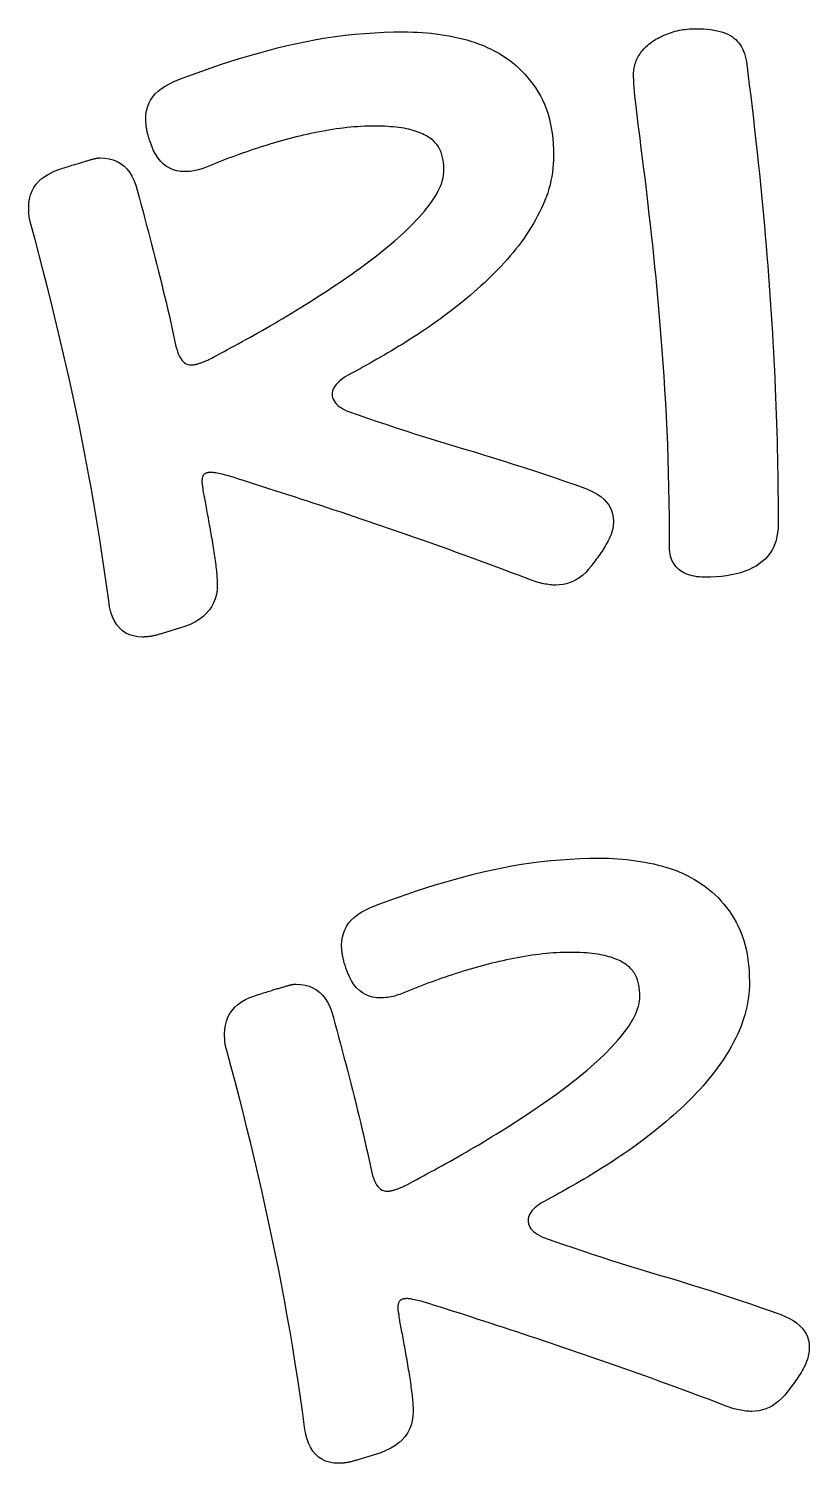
# Model space of a CAD drawing. Header units: millimetres. Extents: x 0 to 54.3, y 0.2 to 27.6.
# Drawn here: x 9.309 to 11.933, y 0.195 to 5.02 of the extents above; entities that cross this region are included whole.
import ezdxf

# ---------------------------------------------------------------- set-up
doc = ezdxf.new("R2010")
doc.units = ezdxf.units.MM

msp = doc.modelspace()

# ---------------------------------------------------------------- linework, layer by layer
for points in [[(11.3426, 4.8666), (11.3427, 4.8719), (11.343, 4.8771), (11.3436, 4.8823), (11.3444, 4.8874), (11.3454, 4.8925), (11.3466, 4.8975), (11.348, 4.9025), (11.3497, 4.9073), (11.3516, 4.9121), (11.3537, 4.9169), (11.356, 4.9216), (11.3586, 4.9262), (11.3614, 4.9308), (11.3643, 4.9352), (11.3674, 4.9396), (11.3707, 4.9438), (11.3741, 4.948), (11.3777, 4.952), (11.3815, 4.956), (11.3855, 4.9599), (11.3896, 4.9636), (11.394, 4.9673), (11.3985, 4.9708), (11.4031, 4.9743), (11.4079, 4.9777), (11.4129, 4.9809), (11.418, 4.984), (11.4232, 4.9871), (11.4286, 4.99), (11.434, 4.9928), (11.4397, 4.9955), (11.4455, 4.998), (11.4514, 5.0005), (11.4574, 5.0029), (11.4636, 5.0051), (11.4699, 5.0072), (11.4763, 5.0092), (11.4828, 5.011), (11.4893, 5.0127), (11.4959, 5.0142), (11.5026, 5.0155), (11.5093, 5.0166), (11.5161, 5.0175), (11.5229, 5.0183), (11.5298, 5.0189), (11.5368, 5.0194), (11.5438, 5.0196), (11.5509, 5.0197), (11.5645, 5.0195), (11.5776, 5.019), (11.59, 5.018), (11.6017, 5.0167), (11.6129, 5.0151), (11.6235, 5.013), (11.6334, 5.0106), (11.6427, 5.0078), (11.6514, 5.0047), (11.6595, 5.0012), (11.6669, 4.9973), (11.6738, 4.993), (11.6801, 4.9883), (11.686, 4.9833), (11.6914, 4.9777), (11.6965, 4.9718), (11.7011, 4.9655), (11.7054, 4.9587), (11.7092, 4.9515), (11.7125, 4.9439), (11.7155, 4.9359), (11.718, 4.9275), (11.7201, 4.9186), (11.7218, 4.9093), (11.7268, 4.87), (11.7316, 4.8311), (11.7363, 4.7925), (11.7409, 4.7543), (11.7453, 4.7165), (11.7496, 4.679), (11.7538, 4.6418), (11.7578, 4.605), (11.7617, 4.5686), (11.7655, 4.5326), (11.7691, 4.4969), (11.7726, 4.4615), (11.7759, 4.4265), (11.7792, 4.3917), (11.7823, 4.3572), (11.7853, 4.323), (11.7882, 4.2891), (11.791, 4.2554), (11.7937, 4.222), (11.7963, 4.1889), (11.7988, 4.156), (11.8011, 4.1235), (11.8034, 4.0912), (11.8055, 4.0591), (11.8075, 4.0273), (11.8095, 3.9958), (11.8113, 3.9644), (11.813, 3.9333), (11.8147, 3.9024), (11.8162, 3.8717), (11.8176, 3.8413), (11.819, 3.811), (11.8202, 3.781), (11.8213, 3.7512), (11.8224, 3.7217), (11.8233, 3.6923), (11.8242, 3.6632), (11.8249, 3.6342), (11.8257, 3.6054), (11.8263, 3.5767), (11.8268, 3.5482), (11.8273, 3.5198), (11.8277, 3.4917), (11.8281, 3.4636), (11.8283, 3.4358), (11.8285, 3.4081), (11.8286, 3.3805), (11.8287, 3.3531), (11.8282, 3.3386), (11.8269, 3.3247), (11.8247, 3.3114), (11.8216, 3.2987), (11.8177, 3.2867), (11.8129, 3.2752), (11.8071, 3.2644), (11.8006, 3.2542), (11.7931, 3.2446), (11.7848, 3.2357), (11.7755, 3.2273), (11.7654, 3.2196), (11.7545, 3.2125), (11.7428, 3.206), (11.7302, 3.2001), (11.7169, 3.1949), (11.7027, 3.1902), (11.6878, 3.1862), (11.672, 3.1828), (11.6555, 3.18), (11.6381, 3.1779), (11.6199, 3.1763), (11.6009, 3.1754), (11.5812, 3.1751), (11.5721, 3.1753), (11.5634, 3.1758), (11.5551, 3.1767), (11.547, 3.178), (11.5393, 3.1796), (11.532, 3.1815), (11.5249, 3.1839), (11.5183, 3.1866), (11.5119, 3.1896), (11.5059, 3.193), (11.5002, 3.1968), (11.4948, 3.2009), (11.4898, 3.2054), (11.4853, 3.2102), (11.4812, 3.2153), (11.4775, 3.2208), (11.4743, 3.2266), (11.4714, 3.2327), (11.4691, 3.2392), (11.4671, 3.246), (11.4656, 3.2532), (11.4645, 3.2606), (11.4639, 3.2684), (11.4637, 3.2766), (11.4635, 3.3274), (11.4631, 3.3776), (11.4625, 3.4273), (11.4616, 3.4765), (11.4604, 3.5251), (11.459, 3.5733), (11.4573, 3.6208), (11.4553, 3.6679), (11.4531, 3.7144), (11.4507, 3.7604), (11.4479, 3.8059), (11.445, 3.8508), (11.4418, 3.895), (11.4386, 3.9385), (11.4353, 3.9811), (11.432, 4.0228), (11.4286, 4.0637), (11.4251, 4.1038), (11.4216, 4.1431), (11.4181, 4.1816), (11.4144, 4.2192), (11.4107, 4.256), (11.4069, 4.2919), (11.4031, 4.3271), (11.3993, 4.3613), (11.3955, 4.3946), (11.3918, 4.427), (11.3882, 4.4583), (11.3846, 4.4888), (11.3811, 4.5183), (11.3776, 4.5468), (11.3742, 4.5744), (11.3709, 4.601), (11.3676, 4.6267), (11.3644, 4.6514), (11.3613, 4.6752), (11.3583, 4.6979), (11.3556, 4.7193), (11.3531, 4.7395), (11.3509, 4.7586), (11.3489, 4.7763), (11.3472, 4.7929), (11.3458, 4.8082), (11.3447, 4.8224), (11.3437, 4.8353), (11.3431, 4.8469), (11.3427, 4.8574), (11.3426, 4.8666)], [(9.9039, 4.5532), (9.898, 4.5509), (9.8921, 4.5489), (9.8862, 4.547), (9.8804, 4.5453), (9.8746, 4.5438), (9.8688, 4.5425), (9.863, 4.5414), (9.8572, 4.5405), (9.8515, 4.5399), (9.8458, 4.5394), (9.8401, 4.5391), (9.8345, 4.539), (9.8206, 4.5397), (9.8075, 4.5418), (9.7951, 4.5453), (9.7834, 4.5502), (9.7725, 4.5566), (9.7624, 4.5643), (9.7529, 4.5735), (9.7443, 4.5841), (9.7363, 4.5961), (9.7291, 4.6094), (9.7227, 4.6242), (9.717, 4.6405), (9.7155, 4.6448), (9.7142, 4.6491), (9.7129, 4.6532), (9.7117, 4.6573), (9.7106, 4.6612), (9.7096, 4.6649), (9.7087, 4.6686), (9.7079, 4.6721), (9.7071, 4.6755), (9.7065, 4.6788), (9.7059, 4.6819), (9.7054, 4.685), (9.705, 4.6879), (9.7046, 4.6908), (9.7042, 4.6936), (9.7039, 4.6964), (9.7036, 4.6992), (9.7034, 4.7019), (9.7032, 4.7045), (9.703, 4.7071), (9.7029, 4.7097), (9.7028, 4.7122), (9.7027, 4.7146), (9.7027, 4.717), (9.7034, 4.7307), (9.7053, 4.7437), (9.7086, 4.7562), (9.7132, 4.7681), (9.7191, 4.7793), (9.7263, 4.79), (9.7348, 4.8001), (9.7447, 4.8096), (9.7558, 4.8185), (9.7683, 4.8268), (9.782, 4.8345), (9.7971, 4.8416), (9.8283, 4.8539), (9.8596, 4.8658), (9.891, 4.8773), (9.9225, 4.8883), (9.9541, 4.899), (9.9858, 4.9093), (10.0176, 4.9192), (10.0495, 4.9287), (10.0815, 4.9378), (10.1136, 4.9465), (10.1458, 4.9548), (10.1781, 4.9627), (10.2105, 4.9701), (10.2429, 4.9769), (10.2754, 4.983), (10.3079, 4.9884), (10.3405, 4.9933), (10.3731, 4.9974), (10.4058, 5.001), (10.4385, 5.0039), (10.4712, 5.0061), (10.5041, 5.0077), (10.5369, 5.0087), (10.5698, 5.009), (10.5852, 5.0089), (10.6006, 5.0085), (10.616, 5.0078), (10.6313, 5.0068), (10.6465, 5.0056), (10.6618, 5.0041), (10.6769, 5.0024), (10.6921, 5.0003), (10.7072, 4.998), (10.7223, 4.9954), (10.7373, 4.9926), (10.7523, 4.9894), (10.7672, 4.986), (10.7818, 4.9821), (10.7961, 4.9779), (10.8102, 4.9732), (10.824, 4.9682), (10.8376, 4.9627), (10.8509, 4.9569), (10.8639, 4.9507), (10.8767, 4.944), (10.8892, 4.937), (10.9015, 4.9296), (10.9135, 4.9218), (10.9252, 4.9135), (10.9365, 4.9049), (10.9474, 4.8957), (10.958, 4.8862), (10.9682, 4.8761), (10.978, 4.8657), (10.9875, 4.8548), (10.9966, 4.8434), (11.0053, 4.8316), (11.0136, 4.8194), (11.0216, 4.8067), (11.0292, 4.7936), (11.0363, 4.7799), (11.0428, 4.7657), (11.0487, 4.751), (11.0539, 4.7356), (11.0586, 4.7197), (11.0626, 4.7032), (11.066, 4.6862), (11.0688, 4.6685), (11.0709, 4.6504), (11.0725, 4.6316), (11.0734, 4.6123), (11.0737, 4.5924), (11.0735, 4.5782), (11.0728, 4.5641), (11.0715, 4.5501), (11.0699, 4.5362), (11.0677, 4.5224), (11.065, 4.5087), (11.0619, 4.4951), (11.0583, 4.4816), (11.0542, 4.4682), (11.0496, 4.4549), (11.0445, 4.4417), (11.039, 4.4286), (11.0331, 4.4156), (11.0268, 4.4027), (11.0202, 4.3898), (11.0134, 4.3771), (11.0062, 4.3645), (10.9987, 4.352), (10.9909, 4.3396), (10.9828, 4.3273), (10.9744, 4.3151), (10.9657, 4.3029), (10.9566, 4.2909), (10.9473, 4.279), (10.9377, 4.2672), (10.9279, 4.2555), (10.9178, 4.2438), (10.9075, 4.2323), (10.897, 4.2209), (10.8863, 4.2096), (10.8754, 4.1983), (10.8642, 4.1872), (10.8528, 4.1762), (10.8412, 4.1653), (10.8294, 4.1544), (10.8173, 4.1437), (10.8051, 4.1331), (10.7929, 4.1226), (10.7806, 4.1123), (10.7683, 4.1021), (10.7559, 4.0921), (10.7434, 4.0823), (10.7309, 4.0725), (10.7184, 4.063), (10.7058, 4.0536), (10.6932, 4.0443), (10.6805, 4.0352), (10.6678, 4.0262), (10.655, 4.0173), (10.6423, 4.0086), (10.6296, 4.0001), (10.6169, 3.9917), (10.6043, 3.9834), (10.5916, 3.9752), (10.579, 3.9672), (10.5665, 3.9593), (10.5539, 3.9516), (10.5414, 3.944), (10.5289, 3.9365), (10.5164, 3.9291), (10.5041, 3.9219), (10.4919, 3.9149), (10.4799, 3.908), (10.4681, 3.9013), (10.4566, 3.8948), (10.4452, 3.8884), (10.434, 3.8822), (10.423, 3.8761), (10.4123, 3.8702), (10.4017, 3.8645), (10.3913, 3.8589), (10.3811, 3.8535), (10.3729, 3.8484), (10.3653, 3.8433), (10.3585, 3.8382), (10.3524, 3.8331), (10.347, 3.8279), (10.3424, 3.8228), (10.3384, 3.8175), (10.3352, 3.8123), (10.3327, 3.8071), (10.3309, 3.8018), (10.3298, 3.7965), (10.3295, 3.7911), (10.3298, 3.785), (10.331, 3.7791), (10.3329, 3.7735), (10.3356, 3.768), (10.339, 3.7628), (10.3433, 3.7578), (10.3482, 3.753), (10.354, 3.7484), (10.3605, 3.7441), (10.3678, 3.74), (10.3758, 3.7361), (10.3847, 3.7324), (10.4165, 3.7212), (10.4484, 3.7101), (10.4805, 3.6991), (10.5127, 3.6883), (10.545, 3.6776), (10.5774, 3.667), (10.61, 3.6565), (10.6426, 3.6461), (10.6754, 3.6359), (10.7084, 3.6258), (10.7414, 3.6158), (10.7746, 3.606), (10.8079, 3.5961), (10.8412, 3.586), (10.8746, 3.5757), (10.9081, 3.5652), (10.9417, 3.5545), (10.9753, 3.5437), (11.0091, 3.5326), (11.0429, 3.5213), (11.0767, 3.5098), (11.1107, 3.4982), (11.1447, 3.4863), (11.1788, 3.4742), (11.1941, 3.468), (11.2081, 3.4613), (11.2208, 3.454), (11.2322, 3.4461), (11.2422, 3.4377), (11.2509, 3.4288), (11.2582, 3.4193), (11.2642, 3.4093), (11.2689, 3.3988), (11.2722, 3.3877), (11.2742, 3.376), (11.2749, 3.3638), (11.2748, 3.3579), (11.2743, 3.3519), (11.2736, 3.346), (11.2726, 3.34), (11.2714, 3.334), (11.2698, 3.328), (11.2679, 3.322), (11.2658, 3.3159), (11.2634, 3.3099), (11.2607, 3.3039), (11.2577, 3.2978), (11.2544, 3.2917), (11.251, 3.2857), (11.2475, 3.2797), (11.2439, 3.2739), (11.2403, 3.2681), (11.2366, 3.2624), (11.2329, 3.2568), (11.229, 3.2513), (11.2252, 3.2458), (11.2212, 3.2405), (11.2172, 3.2352), (11.2132, 3.23), (11.209, 3.2249), (11.2003, 3.2127), (11.1911, 3.2016), (11.1817, 3.1914), (11.1718, 3.1824), (11.1617, 3.1744), (11.1512, 3.1675), (11.1403, 3.1617), (11.1291, 3.1569), (11.1176, 3.1532), (11.1057, 3.1505), (11.0934, 3.1489), (11.0808, 3.1484), (11.0763, 3.1485), (11.0716, 3.1487), (11.0667, 3.149), (11.0617, 3.1496), (11.0564, 3.1502), (11.051, 3.1511), (11.0454, 3.152), (11.0397, 3.1531), (11.0338, 3.1544), (11.0277, 3.1558), (11.0214, 3.1574), (11.015, 3.1591), (10.9956, 3.1665), (10.9759, 3.174), (10.956, 3.1815), (10.9359, 3.1891), (10.9156, 3.1968), (10.895, 3.2045), (10.8742, 3.2122), (10.8531, 3.22), (10.8318, 3.2278), (10.8103, 3.2357), (10.7886, 3.2437), (10.7666, 3.2517), (10.7444, 3.2597), (10.7222, 3.2677), (10.6999, 3.2756), (10.6776, 3.2836), (10.6551, 3.2916), (10.6326, 3.2995), (10.61, 3.3074), (10.5873, 3.3154), (10.5646, 3.3233), (10.5418, 3.3312), (10.5189, 3.339), (10.4959, 3.3469), (10.473, 3.3547), (10.4501, 3.3625), (10.4272, 3.3703), (10.4044, 3.378), (10.3817, 3.3856), (10.3591, 3.3932), (10.3365, 3.4007), (10.3139, 3.4082), (10.2915, 3.4157), (10.2691, 3.4231), (10.2467, 3.4304), (10.2244, 3.4377), (10.2023, 3.4449), (10.1804, 3.452), (10.1589, 3.459), (10.1376, 3.4659), (10.1165, 3.4727), (10.0958, 3.4793), (10.0753, 3.4859), (10.0551, 3.4923), (10.0351, 3.4986), (10.0155, 3.5049), (9.9961, 3.511), (9.9769, 3.5169), (9.9703, 3.5187), (9.964, 3.5202), (9.9581, 3.5216), (9.9526, 3.5229), (9.9474, 3.524), (9.9426, 3.525), (9.9382, 3.5258), (9.9342, 3.5264), (9.9305, 3.527), (9.9272, 3.5273), (9.9243, 3.5276), (9.9217, 3.5276), (9.9194, 3.5276), (9.9172, 3.5275), (9.915, 3.5272), (9.9129, 3.5269), (9.9109, 3.5265), (9.909, 3.5261), (9.9072, 3.5255), (9.9055, 3.5249), (9.9039, 3.5241), (9.9023, 3.5233), (9.9008, 3.5224), (9.8995, 3.5214), (9.8982, 3.5203), (9.897, 3.519), (9.896, 3.5174), (9.895, 3.5158), (9.8942, 3.5139), (9.8935, 3.5118), (9.8928, 3.5096), (9.8923, 3.5072), (9.892, 3.5045), (9.8917, 3.5017), (9.8915, 3.4988), (9.8915, 3.4956), (9.8915, 3.4947), (9.8915, 3.4937), (9.8916, 3.4927), (9.8917, 3.4917), (9.8918, 3.4907), (9.8919, 3.4896), (9.8921, 3.4884), (9.8922, 3.4873), (9.8925, 3.4861), (9.8927, 3.4848), (9.893, 3.4835), (9.8932, 3.4822), (9.8935, 3.4809), (9.8938, 3.4795), (9.894, 3.4782), (9.8942, 3.4768), (9.8944, 3.4754), (9.8946, 3.474), (9.8947, 3.4726), (9.8948, 3.4711), (9.8949, 3.4697), (9.895, 3.4683), (9.895, 3.4668), (9.895, 3.4653), (9.8959, 3.4607), (9.8969, 3.4559), (9.8979, 3.4509), (9.8989, 3.4456), (9.8999, 3.4401), (9.901, 3.4344), (9.9022, 3.4284), (9.9033, 3.4222), (9.9045, 3.4157), (9.9058, 3.4091), (9.9071, 3.4021), (9.9084, 3.395), (9.9097, 3.3877), (9.911, 3.3804), (9.9124, 3.373), (9.9137, 3.3656), (9.915, 3.3582), (9.9164, 3.3507), (9.9177, 3.3432), (9.9191, 3.3356), (9.9204, 3.328), (9.9217, 3.3204), (9.9231, 3.3128), (9.9244, 3.3051), (9.9257, 3.2974), (9.927, 3.2898), (9.9282, 3.2822), (9.9294, 3.2747), (9.9306, 3.2673), (9.9317, 3.2599), (9.9328, 3.2526), (9.9339, 3.2453), (9.9349, 3.2381), (9.9359, 3.231), (9.9368, 3.2239), (9.9378, 3.2169), (9.9386, 3.2101), (9.9394, 3.2034), (9.9401, 3.197), (9.9407, 3.1907), (9.9413, 3.1847), (9.9418, 3.1789), (9.9422, 3.1733), (9.9425, 3.1679), (9.9428, 3.1627), (9.9429, 3.1577), (9.9431, 3.1529), (9.9431, 3.1484), (9.9423, 3.1322), (9.9401, 3.1168), (9.9363, 3.1023), (9.931, 3.0886), (9.9242, 3.0758), (9.9159, 3.0638), (9.9061, 3.0527), (9.8948, 3.0423), (9.882, 3.0329), (9.8677, 3.0242), (9.8518, 3.0165), (9.8345, 3.0095), (9.7544, 2.9846), (9.7514, 2.9837), (9.7485, 2.9829), (9.7457, 2.9821), (9.7429, 2.9813), (9.7401, 2.9806), (9.7374, 2.9799), (9.7348, 2.9793), (9.7322, 2.9786), (9.7297, 2.9781), (9.7272, 2.9775), (9.7247, 2.977), (9.7223, 2.9766), (9.7199, 2.9761), (9.7175, 2.9757), (9.7151, 2.9754), (9.7126, 2.9751), (9.7101, 2.9748), (9.7076, 2.9746), (9.7051, 2.9744), (9.7025, 2.9742), (9.6999, 2.9741), (9.6973, 2.974), (9.6947, 2.9739), (9.692, 2.9739), (9.6763, 2.9747), (9.6617, 2.9773), (9.6482, 2.9815), (9.6359, 2.9873), (9.6247, 2.9949), (9.6146, 3.0042), (9.6057, 3.0151), (9.5979, 3.0277), (9.5912, 3.042), (9.5857, 3.058), (9.5813, 3.0756), (9.5781, 3.095), (9.5708, 3.1489), (9.5632, 3.2027), (9.5552, 3.2564), (9.5469, 3.31), (9.5383, 3.3635), (9.5293, 3.4168), (9.5201, 3.47), (9.5104, 3.5231), (9.5005, 3.576), (9.4902, 3.6289), (9.4795, 3.6816), (9.4686, 3.7342), (9.4573, 3.7867), (9.4458, 3.8392), (9.434, 3.8916), (9.422, 3.9441), (9.4097, 3.9965), (9.3971, 4.0489), (9.3843, 4.1012), (9.3713, 4.1536), (9.3579, 4.2059), (9.3443, 4.2582), (9.3305, 4.3105), (9.3164, 4.3627), (9.3155, 4.3656), (9.3147, 4.3685), (9.314, 4.3713), (9.3133, 4.3741), (9.3127, 4.3768), (9.3121, 4.3794), (9.3116, 4.382), (9.3112, 4.3845), (9.3108, 4.3869), (9.3105, 4.3893), (9.3103, 4.3916), (9.3101, 4.3939), (9.31, 4.3961), (9.3098, 4.3982), (9.3097, 4.4004), (9.3096, 4.4025), (9.3095, 4.4045), (9.3095, 4.4065), (9.3094, 4.4085), (9.3093, 4.4105), (9.3093, 4.4124), (9.3093, 4.4143), (9.3092, 4.4161), (9.3092, 4.4179), (9.3099, 4.4332), (9.312, 4.4477), (9.3156, 4.4613), (9.3205, 4.4741), (9.3269, 4.486), (9.3346, 4.4971), (9.3438, 4.5074), (9.3543, 4.5168), (9.3663, 4.5254), (9.3797, 4.5331), (9.3945, 4.54), (9.4107, 4.5461), (9.4169, 4.5481), (9.4228, 4.5501), (9.4286, 4.552), (9.4342, 4.5538), (9.4396, 4.5555), (9.4448, 4.5572), (9.4498, 4.5588), (9.4546, 4.5603), (9.4593, 4.5618), (9.4638, 4.5631), (9.468, 4.5644), (9.4721, 4.5657), (9.4761, 4.5668), (9.4799, 4.568), (9.4836, 4.5691), (9.4872, 4.5701), (9.4906, 4.5711), (9.494, 4.5721), (9.4972, 4.5731), (9.5002, 4.574), (9.5032, 4.5749), (9.506, 4.5757), (9.5087, 4.5765), (9.5113, 4.5772), (9.5138, 4.578), (9.5162, 4.5787), (9.5184, 4.5793), (9.5206, 4.5799), (9.5227, 4.5805), (9.5247, 4.581), (9.5266, 4.5815), (9.5283, 4.582), (9.53, 4.5824), (9.5316, 4.5828), (9.5331, 4.5832), (9.5345, 4.5835), (9.5358, 4.5838), (9.5371, 4.584), (9.5384, 4.5843), (9.5397, 4.5845), (9.541, 4.5847), (9.5423, 4.5848), (9.5435, 4.5849), (9.5448, 4.5851), (9.546, 4.5851), (9.5472, 4.5852), (9.5484, 4.5852), (9.5496, 4.5853), (9.5652, 4.5845), (9.5798, 4.5822), (9.5934, 4.5785), (9.6062, 4.5732), (9.618, 4.5664), (9.6288, 4.5581), (9.6387, 4.5483), (9.6477, 4.537), (9.6558, 4.5242), (9.6629, 4.5098), (9.669, 4.494), (9.6742, 4.4766), (9.6804, 4.4536), (9.6866, 4.4306), (9.6927, 4.4078), (9.6987, 4.385), (9.7046, 4.3625), (9.7105, 4.34), (9.7163, 4.3176), (9.7221, 4.2954), (9.7278, 4.2733), (9.7335, 4.2514), (9.739, 4.2295), (9.7446, 4.2078), (9.75, 4.1861), (9.7554, 4.1646), (9.7606, 4.143), (9.7658, 4.1215), (9.7709, 4.1001), (9.7759, 4.0787), (9.7809, 4.0574), (9.7857, 4.0361), (9.7905, 4.0148), (9.7951, 3.9936), (9.7997, 3.9725), (9.8042, 3.9514), (9.8067, 3.9414), (9.8096, 3.9324), (9.8128, 3.9241), (9.8163, 3.9168), (9.8201, 3.9103), (9.8242, 3.9047), (9.8287, 3.8999), (9.8335, 3.896), (9.8386, 3.893), (9.844, 3.8908), (9.8498, 3.8895), (9.8558, 3.8891), (9.8577, 3.8891), (9.8595, 3.8892), (9.8614, 3.8894), (9.8634, 3.8896), (9.8654, 3.8898), (9.8674, 3.8902), (9.8695, 3.8906), (9.8717, 3.8911), (9.8739, 3.8916), (9.8761, 3.8922), (9.8784, 3.8928), (9.8808, 3.8935), (9.8832, 3.8943), (9.8857, 3.8951), (9.8882, 3.896), (9.8909, 3.897), (9.8936, 3.898), (9.8964, 3.8991), (9.8992, 3.9002), (9.9021, 3.9014), (9.9051, 3.9027), (9.9082, 3.904), (9.9114, 3.9054), (9.9146, 3.9069), (9.9243, 3.912), (9.9343, 3.9174), (9.9446, 3.9229), (9.9553, 3.9286), (9.9663, 3.9346), (9.9776, 3.9407), (9.9893, 3.947), (10.0013, 3.9536), (10.0136, 3.9603), (10.0263, 3.9672), (10.0393, 3.9743), (10.0526, 3.9817), (10.0661, 3.9891), (10.0798, 3.9968), (10.0935, 4.0045), (10.1074, 4.0124), (10.1213, 4.0205), (10.1354, 4.0286), (10.1495, 4.0369), (10.1638, 4.0454), (10.1781, 4.0539), (10.1926, 4.0627), (10.2071, 4.0715), (10.2217, 4.0805), (10.2364, 4.0896), (10.2511, 4.0988), (10.2657, 4.108), (10.2803, 4.1174), (10.2949, 4.1268), (10.3094, 4.1363), (10.324, 4.146), (10.3385, 4.1557), (10.3529, 4.1654), (10.3674, 4.1753), (10.3818, 4.1853), (10.3962, 4.1953), (10.4105, 4.2054), (10.4245, 4.2155), (10.4383, 4.2256), (10.4518, 4.2357), (10.4651, 4.2458), (10.4781, 4.2559), (10.4909, 4.266), (10.5035, 4.276), (10.5158, 4.2861), (10.5278, 4.2962), (10.5396, 4.3063), (10.5511, 4.3164), (10.5624, 4.3265), (10.5733, 4.3365), (10.5838, 4.3466), (10.594, 4.3566), (10.6038, 4.3665), (10.6132, 4.3765), (10.6223, 4.3864), (10.6311, 4.3963), (10.6394, 4.4062), (10.6475, 4.4161), (10.6551, 4.4259), (10.6624, 4.4357), (10.6692, 4.4454), (10.6755, 4.4551), (10.6811, 4.4646), (10.6862, 4.4741), (10.6906, 4.4834), (10.6945, 4.4927), (10.6977, 4.5018), (10.7004, 4.5109), (10.7025, 4.5198), (10.704, 4.5287), (10.7049, 4.5374), (10.7052, 4.5461), (10.7051, 4.5514), (10.7049, 4.5566), (10.7045, 4.5618), (10.7041, 4.5669), (10.7035, 4.5719), (10.7027, 4.5768), (10.7018, 4.5817), (10.7008, 4.5864), (10.6996, 4.5912), (10.6984, 4.5958), (10.6969, 4.6004), (10.6954, 4.6048), (10.6936, 4.6092), (10.6916, 4.6135), (10.6894, 4.6178), (10.687, 4.6219), (10.6843, 4.6259), (10.6813, 4.6298), (10.6782, 4.6336), (10.6748, 4.6373), (10.6712, 4.6409), (10.6673, 4.6444), (10.6632, 4.6478), (10.6589, 4.6511), (10.6543, 4.6543), (10.6494, 4.6574), (10.6443, 4.6604), (10.639, 4.6632), (10.6334, 4.6659), (10.6275, 4.6685), (10.6213, 4.671), (10.6149, 4.6733), (10.6083, 4.6755), (10.6014, 4.6776), (10.5942, 4.6796), (10.5867, 4.6814), (10.579, 4.6831), (10.5709, 4.6847), (10.5625, 4.6861), (10.5538, 4.6873), (10.5447, 4.6885), (10.5353, 4.6894), (10.5256, 4.6902), (10.5155, 4.6909), (10.5051, 4.6914), (10.4944, 4.6918), (10.4833, 4.692), (10.4719, 4.6921), (10.4606, 4.692), (10.4492, 4.6918), (10.4377, 4.6914), (10.4261, 4.6908), (10.4144, 4.6901), (10.4027, 4.6892), (10.3908, 4.6881), (10.3789, 4.6869), (10.3669, 4.6856), (10.3548, 4.684), (10.3426, 4.6824), (10.3304, 4.6805), (10.318, 4.6785), (10.3057, 4.6764), (10.2935, 4.6742), (10.2812, 4.6719), (10.2689, 4.6695), (10.2567, 4.6669), (10.2445, 4.6643), (10.2322, 4.6615), (10.22, 4.6586), (10.2078, 4.6557), (10.1956, 4.6526), (10.1835, 4.6494), (10.1713, 4.6461), (10.1592, 4.6427), (10.1471, 4.6392), (10.135, 4.6357), (10.1229, 4.6321), (10.1109, 4.6284), (10.0989, 4.6247), (10.0869, 4.6209), (10.075, 4.617), (10.063, 4.613), (10.0511, 4.609), (10.0392, 4.6048), (10.0274, 4.6007), (10.0157, 4.5965), (10.0041, 4.5923), (9.9926, 4.588), (9.9811, 4.5838), (9.9698, 4.5795), (9.9586, 4.5752), (9.9474, 4.5708), (9.9364, 4.5664), (9.9255, 4.5621), (9.9147, 4.5576), (9.9039, 4.5532)], [(10.5624, 1.7744), (10.5564, 1.7721), (10.5505, 1.77), (10.5447, 1.7681), (10.5388, 1.7664), (10.533, 1.765), (10.5272, 1.7637), (10.5214, 1.7626), (10.5157, 1.7617), (10.5099, 1.761), (10.5042, 1.7605), (10.4986, 1.7602), (10.4929, 1.7601), (10.479, 1.7608), (10.4659, 1.7629), (10.4535, 1.7665), (10.4419, 1.7714), (10.431, 1.7777), (10.4208, 1.7855), (10.4114, 1.7946), (10.4027, 1.8052), (10.3948, 1.8172), (10.3876, 1.8306), (10.3811, 1.8454), (10.3754, 1.8616), (10.374, 1.866), (10.3726, 1.8703), (10.3713, 1.8744), (10.3702, 1.8784), (10.3691, 1.8823), (10.3681, 1.8861), (10.3671, 1.8897), (10.3663, 1.8933), (10.3656, 1.8967), (10.3649, 1.8999), (10.3643, 1.9031), (10.3638, 1.9061), (10.3634, 1.9091), (10.363, 1.9119), (10.3627, 1.9148), (10.3623, 1.9176), (10.3621, 1.9203), (10.3618, 1.923), (10.3616, 1.9257), (10.3615, 1.9283), (10.3613, 1.9308), (10.3612, 1.9333), (10.3612, 1.9358), (10.3612, 1.9382), (10.3618, 1.9518), (10.3638, 1.9649), (10.3671, 1.9773), (10.3716, 1.9892), (10.3775, 2.0005), (10.3847, 2.0112), (10.3933, 2.0213), (10.4031, 2.0307), (10.4142, 2.0396), (10.4267, 2.048), (10.4405, 2.0557), (10.4555, 2.0628), (10.4867, 2.0751), (10.518, 2.0869), (10.5494, 2.0984), (10.581, 2.1095), (10.6126, 2.1202), (10.6443, 2.1305), (10.6761, 2.1403), (10.708, 2.1498), (10.74, 2.1589), (10.7721, 2.1676), (10.8043, 2.176), (10.8366, 2.1839), (10.8689, 2.1913), (10.9013, 2.198), (10.9338, 2.2041), (10.9663, 2.2096), (10.9989, 2.2144), (11.0315, 2.2186), (11.0642, 2.2221), (11.0969, 2.225), (11.1297, 2.2273), (11.1625, 2.2289), (11.1954, 2.2298), (11.2283, 2.2302), (11.2437, 2.23), (11.2591, 2.2296), (11.2744, 2.2289), (11.2897, 2.228), (11.305, 2.2268), (11.3202, 2.2253), (11.3354, 2.2235), (11.3505, 2.2215), (11.3656, 2.2191), (11.3807, 2.2166), (11.3958, 2.2137), (11.4108, 2.2106), (11.4256, 2.2071), (11.4402, 2.2033), (11.4546, 2.199), (11.4686, 2.1944), (11.4825, 2.1893), (11.496, 2.1839), (11.5093, 2.178), (11.5223, 2.1718), (11.5351, 2.1652), (11.5476, 2.1582), (11.5599, 2.1507), (11.5719, 2.1429), (11.5836, 2.1347), (11.5949, 2.126), (11.6058, 2.1169), (11.6164, 2.1073), (11.6266, 2.0973), (11.6364, 2.0868), (11.6459, 2.0759), (11.655, 2.0646), (11.6637, 2.0528), (11.6721, 2.0405), (11.68, 2.0279), (11.6876, 2.0147), (11.6947, 2.0011), (11.7012, 1.9869), (11.7071, 1.9721), (11.7124, 1.9568), (11.717, 1.9408), (11.721, 1.9244), (11.7244, 1.9073), (11.7272, 1.8897), (11.7294, 1.8715), (11.7309, 1.8527), (11.7318, 1.8334), (11.7322, 1.8135), (11.7319, 1.7993), (11.7312, 1.7852), (11.73, 1.7712), (11.7283, 1.7573), (11.7261, 1.7435), (11.7235, 1.7298), (11.7203, 1.7162), (11.7167, 1.7027), (11.7126, 1.6893), (11.708, 1.676), (11.703, 1.6628), (11.6974, 1.6497), (11.6915, 1.6367), (11.6852, 1.6238), (11.6787, 1.611), (11.6718, 1.5983), (11.6646, 1.5857), (11.6571, 1.5732), (11.6494, 1.5607), (11.6412, 1.5484), (11.6328, 1.5362), (11.6241, 1.5241), (11.6151, 1.5121), (11.6057, 1.5002), (11.5961, 1.4883), (11.5863, 1.4766), (11.5762, 1.465), (11.566, 1.4535), (11.5555, 1.442), (11.5448, 1.4307), (11.5338, 1.4195), (11.5226, 1.4084), (11.5113, 1.3973), (11.4996, 1.3864), (11.4878, 1.3756), (11.4758, 1.3648), (11.4636, 1.3542), (11.4513, 1.3438), (11.439, 1.3335), (11.4267, 1.3233), (11.4143, 1.3133), (11.4019, 1.3034), (11.3894, 1.2937), (11.3768, 1.2841), (11.3643, 1.2747), (11.3516, 1.2654), (11.3389, 1.2563), (11.3262, 1.2473), (11.3134, 1.2385), (11.3007, 1.2298), (11.288, 1.2212), (11.2754, 1.2128), (11.2627, 1.2045), (11.2501, 1.1964), (11.2375, 1.1883), (11.2249, 1.1805), (11.2124, 1.1727), (11.1998, 1.1651), (11.1873, 1.1576), (11.1749, 1.1503), (11.1625, 1.1431), (11.1503, 1.1361), (11.1384, 1.1292), (11.1266, 1.1225), (11.115, 1.1159), (11.1036, 1.1096), (11.0925, 1.1033), (11.0815, 1.0973), (11.0707, 1.0914), (11.0601, 1.0856), (11.0497, 1.08), (11.0395, 1.0746), (11.0313, 1.0696), (11.0238, 1.0645), (11.0169, 1.0594), (11.0108, 1.0542), (11.0055, 1.0491), (11.0008, 1.0439), (10.9969, 1.0387), (10.9936, 1.0335), (10.9911, 1.0282), (10.9893, 1.0229), (10.9883, 1.0176), (10.9879, 1.0123), (10.9883, 1.0062), (10.9894, 1.0003), (10.9913, 0.9946), (10.994, 0.9891), (10.9975, 0.9839), (11.0017, 0.9789), (11.0067, 0.9741), (11.0124, 0.9696), (11.0189, 0.9652), (11.0262, 0.9611), (11.0343, 0.9572), (11.0431, 0.9535), (11.0749, 0.9423), (11.1068, 0.9312), (11.1389, 0.9203), (11.1711, 0.9094), (11.2034, 0.8987), (11.2358, 0.8881), (11.2684, 0.8776), (11.3011, 0.8673), (11.3339, 0.8571), (11.3668, 0.847), (11.3999, 0.837), (11.433, 0.8271), (11.4663, 0.8172), (11.4996, 0.8071), (11.5331, 0.7969), (11.5666, 0.7864), (11.6001, 0.7757), (11.6338, 0.7648), (11.6675, 0.7537), (11.7013, 0.7424), (11.7352, 0.731), (11.7691, 0.7193), (11.8031, 0.7074), (11.8372, 0.6954), (11.8526, 0.6892), (11.8666, 0.6824), (11.8793, 0.6751), (11.8906, 0.6673), (11.9006, 0.6589), (11.9093, 0.65), (11.9167, 0.6405), (11.9227, 0.6305), (11.9273, 0.6199), (11.9307, 0.6088), (11.9327, 0.5972), (11.9334, 0.585), (11.9332, 0.579), (11.9328, 0.5731), (11.9321, 0.5671), (11.9311, 0.5611), (11.9298, 0.5551), (11.9282, 0.5491), (11.9264, 0.5431), (11.9243, 0.5371), (11.9218, 0.5311), (11.9191, 0.525), (11.9161, 0.5189), (11.9129, 0.5129), (11.9094, 0.5068), (11.9059, 0.5009), (11.9024, 0.495), (11.8987, 0.4892), (11.895, 0.4835), (11.8913, 0.4779), (11.8875, 0.4724), (11.8836, 0.467), (11.8797, 0.4616), (11.8757, 0.4564), (11.8716, 0.4512), (11.8675, 0.4461), (11.8587, 0.4339), (11.8496, 0.4227), (11.8401, 0.4126), (11.8303, 0.4036), (11.8201, 0.3956), (11.8096, 0.3887), (11.7987, 0.3828), (11.7875, 0.378), (11.776, 0.3743), (11.7641, 0.3717), (11.7519, 0.3701), (11.7393, 0.3695), (11.7347, 0.3696), (11.73, 0.3698), (11.7251, 0.3702), (11.7201, 0.3707), (11.7149, 0.3714), (11.7095, 0.3722), (11.7039, 0.3732), (11.6981, 0.3743), (11.6922, 0.3755), (11.6861, 0.3769), (11.6798, 0.3785), (11.6734, 0.3802), (11.654, 0.3877), (11.6343, 0.3951), (11.6145, 0.4027), (11.5944, 0.4103), (11.574, 0.4179), (11.5534, 0.4256), (11.5326, 0.4334), (11.5116, 0.4411), (11.4903, 0.449), (11.4688, 0.4569), (11.447, 0.4648), (11.425, 0.4728), (11.4029, 0.4808), (11.3806, 0.4888), (11.3584, 0.4968), (11.336, 0.5047), (11.3135, 0.5127), (11.291, 0.5206), (11.2684, 0.5286), (11.2458, 0.5365), (11.223, 0.5444), (11.2002, 0.5523), (11.1773, 0.5602), (11.1544, 0.5681), (11.1314, 0.5759), (11.1085, 0.5837), (11.0857, 0.5914), (11.0629, 0.5991), (11.0402, 0.6068), (11.0175, 0.6143), (10.9949, 0.6219), (10.9724, 0.6294), (10.9499, 0.6368), (10.9275, 0.6442), (10.9051, 0.6516), (10.8828, 0.6589), (10.8607, 0.6661), (10.8389, 0.6732), (10.8173, 0.6802), (10.796, 0.6871), (10.775, 0.6938), (10.7542, 0.7005), (10.7337, 0.707), (10.7135, 0.7135), (10.6936, 0.7198), (10.6739, 0.726), (10.6545, 0.7321), (10.6354, 0.7381), (10.6287, 0.7398), (10.6224, 0.7414), (10.6165, 0.7428), (10.611, 0.744), (10.6059, 0.7451), (10.6011, 0.7461), (10.5967, 0.7469), (10.5926, 0.7476), (10.589, 0.7481), (10.5857, 0.7485), (10.5827, 0.7487), (10.5802, 0.7488), (10.5778, 0.7487), (10.5756, 0.7486), (10.5734, 0.7484), (10.5714, 0.7481), (10.5694, 0.7477), (10.5675, 0.7472), (10.5657, 0.7467), (10.5639, 0.746), (10.5623, 0.7453), (10.5607, 0.7444), (10.5593, 0.7435), (10.5579, 0.7425), (10.5566, 0.7414), (10.5555, 0.7401), (10.5544, 0.7386), (10.5535, 0.7369), (10.5526, 0.735), (10.5519, 0.733), (10.5513, 0.7307), (10.5508, 0.7283), (10.5504, 0.7257), (10.5501, 0.7229), (10.5499, 0.7199), (10.5499, 0.7167), (10.5499, 0.7158), (10.5499, 0.7149), (10.55, 0.7139), (10.5501, 0.7129), (10.5502, 0.7118), (10.5503, 0.7107), (10.5505, 0.7096), (10.5507, 0.7084), (10.5509, 0.7072), (10.5511, 0.706), (10.5514, 0.7047), (10.5517, 0.7034), (10.552, 0.702), (10.5522, 0.7007), (10.5525, 0.6993), (10.5527, 0.6979), (10.5528, 0.6965), (10.553, 0.6951), (10.5531, 0.6937), (10.5533, 0.6923), (10.5533, 0.6909), (10.5534, 0.6894), (10.5534, 0.6879), (10.5535, 0.6865), (10.5544, 0.6819), (10.5553, 0.6771), (10.5563, 0.672), (10.5573, 0.6668), (10.5584, 0.6613), (10.5595, 0.6555), (10.5606, 0.6495), (10.5618, 0.6433), (10.563, 0.6369), (10.5642, 0.6302), (10.5655, 0.6233), (10.5668, 0.6161), (10.5681, 0.6088), (10.5695, 0.6015), (10.5708, 0.5942), (10.5721, 0.5868), (10.5735, 0.5793), (10.5748, 0.5718), (10.5762, 0.5643), (10.5775, 0.5568), (10.5788, 0.5492), (10.5802, 0.5416), (10.5815, 0.5339), (10.5828, 0.5262), (10.5841, 0.5185), (10.5854, 0.5109), (10.5867, 0.5033), (10.5879, 0.4958), (10.589, 0.4884), (10.5902, 0.481), (10.5913, 0.4737), (10.5923, 0.4665), (10.5933, 0.4593), (10.5943, 0.4521), (10.5953, 0.4451), (10.5962, 0.4381), (10.597, 0.4312), (10.5978, 0.4246), (10.5985, 0.4181), (10.5992, 0.4119), (10.5997, 0.4058), (10.6002, 0.4), (10.6006, 0.3944), (10.6009, 0.389), (10.6012, 0.3838), (10.6014, 0.3789), (10.6015, 0.3741), (10.6015, 0.3695), (10.6008, 0.3533), (10.5985, 0.338), (10.5947, 0.3235), (10.5895, 0.3098), (10.5827, 0.2969), (10.5744, 0.285), (10.5646, 0.2738), (10.5533, 0.2635), (10.5404, 0.254), (10.5261, 0.2454), (10.5103, 0.2376), (10.4929, 0.2306), (10.4128, 0.2057), (10.4098, 0.2048), (10.407, 0.204), (10.4041, 0.2032), (10.4013, 0.2025), (10.3986, 0.2017), (10.3959, 0.201), (10.3932, 0.2004), (10.3906, 0.1998), (10.3881, 0.1992), (10.3856, 0.1987), (10.3831, 0.1982), (10.3807, 0.1977), (10.3784, 0.1973), (10.3759, 0.1969), (10.3735, 0.1965), (10.371, 0.1962), (10.3686, 0.1959), (10.3661, 0.1957), (10.3635, 0.1955), (10.361, 0.1953), (10.3584, 0.1952), (10.3558, 0.1951), (10.3531, 0.1951), (10.3505, 0.195), (10.3347, 0.1959), (10.3201, 0.1984), (10.3066, 0.2026), (10.2943, 0.2085), (10.2831, 0.2161), (10.273, 0.2253), (10.2641, 0.2362), (10.2563, 0.2488), (10.2497, 0.2631), (10.2441, 0.2791), (10.2398, 0.2968), (10.2365, 0.3161), (10.2292, 0.3701), (10.2216, 0.4239), (10.2137, 0.4776), (10.2054, 0.5312), (10.1967, 0.5846), (10.1878, 0.6379), (10.1785, 0.6911), (10.1689, 0.7442), (10.1589, 0.7972), (10.1486, 0.85), (10.138, 0.9027), (10.127, 0.9553), (10.1158, 1.0078), (10.1042, 1.0603), (10.0925, 1.1128), (10.0804, 1.1652), (10.0681, 1.2176), (10.0556, 1.27), (10.0428, 1.3224), (10.0297, 1.3747), (10.0164, 1.427), (10.0028, 1.4793), (9.9889, 1.5316), (9.9748, 1.5838), (9.9739, 1.5868), (9.9731, 1.5896), (9.9724, 1.5925), (9.9717, 1.5952), (9.9711, 1.5979), (9.9706, 1.6005), (9.9701, 1.6031), (9.9696, 1.6056), (9.9693, 1.608), (9.969, 1.6104), (9.9687, 1.6127), (9.9686, 1.615), (9.9684, 1.6172), (9.9683, 1.6194), (9.9682, 1.6215), (9.9681, 1.6236), (9.968, 1.6257), (9.9679, 1.6277), (9.9678, 1.6297), (9.9678, 1.6316), (9.9677, 1.6335), (9.9677, 1.6354), (9.9677, 1.6372), (9.9677, 1.639), (9.9684, 1.6543), (9.9705, 1.6688), (9.974, 1.6824), (9.9789, 1.6952), (9.9853, 1.7072), (9.993, 1.7183), (10.0022, 1.7285), (10.0128, 1.738), (10.0248, 1.7465), (10.0381, 1.7543), (10.0529, 1.7612), (10.0692, 1.7672), (10.0753, 1.7693), (10.0812, 1.7712), (10.087, 1.7731), (10.0926, 1.7749), (10.098, 1.7767), (10.1032, 1.7784), (10.1082, 1.78), (10.1131, 1.7815), (10.1177, 1.7829), (10.1222, 1.7843), (10.1265, 1.7856), (10.1306, 1.7868), (10.1345, 1.788), (10.1383, 1.7891), (10.142, 1.7902), (10.1456, 1.7913), (10.1491, 1.7923), (10.1524, 1.7933), (10.1556, 1.7942), (10.1587, 1.7951), (10.1616, 1.796), (10.1645, 1.7968), (10.1672, 1.7976), (10.1698, 1.7984), (10.1722, 1.7991), (10.1746, 1.7998), (10.1769, 1.8004), (10.1791, 1.8011), (10.1811, 1.8016), (10.1831, 1.8022), (10.185, 1.8027), (10.1868, 1.8031), (10.1884, 1.8036), (10.19, 1.804), (10.1915, 1.8043), (10.1929, 1.8046), (10.1942, 1.8049), (10.1955, 1.8052), (10.1968, 1.8054), (10.1981, 1.8056), (10.1994, 1.8058), (10.2007, 1.806), (10.2019, 1.8061), (10.2032, 1.8062), (10.2044, 1.8063), (10.2056, 1.8064), (10.2068, 1.8064), (10.208, 1.8064), (10.2236, 1.8056), (10.2382, 1.8034), (10.2519, 1.7996), (10.2646, 1.7943), (10.2764, 1.7875), (10.2873, 1.7792), (10.2972, 1.7694), (10.3062, 1.7581), (10.3142, 1.7453), (10.3213, 1.731), (10.3275, 1.7151), (10.3327, 1.6978), (10.3389, 1.6747), (10.345, 1.6517), (10.3511, 1.6289), (10.3571, 1.6062), (10.3631, 1.5836), (10.3689, 1.5611), (10.3748, 1.5388), (10.3805, 1.5166), (10.3863, 1.4945), (10.3919, 1.4725), (10.3975, 1.4507), (10.403, 1.4289), (10.4084, 1.4073), (10.4138, 1.3857), (10.4191, 1.3642), (10.4243, 1.3427), (10.4294, 1.3212), (10.4344, 1.2998), (10.4393, 1.2785), (10.4441, 1.2572), (10.4489, 1.236), (10.4536, 1.2148), (10.4582, 1.1936), (10.4626, 1.1725), (10.4652, 1.1626), (10.468, 1.1535), (10.4712, 1.1453), (10.4747, 1.1379), (10.4785, 1.1314), (10.4827, 1.1258), (10.4871, 1.121), (10.4919, 1.1171), (10.497, 1.1141), (10.5025, 1.112), (10.5082, 1.1107), (10.5143, 1.1102), (10.5161, 1.1103), (10.5179, 1.1103), (10.5198, 1.1105), (10.5218, 1.1107), (10.5238, 1.111), (10.5259, 1.1113), (10.528, 1.1117), (10.5301, 1.1122), (10.5323, 1.1127), (10.5346, 1.1133), (10.5369, 1.114), (10.5392, 1.1147), (10.5416, 1.1154), (10.5441, 1.1163), (10.5467, 1.1172), (10.5493, 1.1181), (10.552, 1.1192), (10.5548, 1.1202), (10.5576, 1.1214), (10.5606, 1.1226), (10.5636, 1.1239), (10.5667, 1.1252), (10.5698, 1.1266), (10.573, 1.128), (10.5827, 1.1332), (10.5927, 1.1385), (10.603, 1.1441), (10.6137, 1.1498), (10.6247, 1.1557), (10.636, 1.1619), (10.6477, 1.1682), (10.6597, 1.1747), (10.672, 1.1814), (10.6847, 1.1884), (10.6977, 1.1955), (10.711, 1.2028), (10.7246, 1.2103), (10.7382, 1.2179), (10.752, 1.2257), (10.7658, 1.2336), (10.7798, 1.2416), (10.7938, 1.2498), (10.808, 1.2581), (10.8222, 1.2665), (10.8366, 1.2751), (10.851, 1.2838), (10.8655, 1.2926), (10.8802, 1.3016), (10.8949, 1.3107), (10.9095, 1.3199), (10.9241, 1.3292), (10.9387, 1.3385), (10.9533, 1.348), (10.9679, 1.3575), (10.9824, 1.3671), (10.9969, 1.3768), (11.0114, 1.3866), (11.0258, 1.3965), (11.0403, 1.4064), (11.0547, 1.4165), (11.0689, 1.4266), (11.083, 1.4366), (11.0967, 1.4467), (11.1103, 1.4568), (11.1235, 1.4669), (11.1366, 1.477), (11.1494, 1.4871), (11.1619, 1.4972), (11.1742, 1.5073), (11.1862, 1.5174), (11.198, 1.5275), (11.2096, 1.5375), (11.2208, 1.5476), (11.2317, 1.5577), (11.2422, 1.5677), (11.2524, 1.5777), (11.2622, 1.5877), (11.2717, 1.5976), (11.2808, 1.6076), (11.2895, 1.6175), (11.2979, 1.6273), (11.3059, 1.6372), (11.3136, 1.647), (11.3209, 1.6568), (11.3277, 1.6666), (11.3339, 1.6762), (11.3395, 1.6858), (11.3446, 1.6952), (11.349, 1.7046), (11.3529, 1.7138), (11.3562, 1.723), (11.3588, 1.732), (11.3609, 1.741), (11.3624, 1.7498), (11.3633, 1.7586), (11.3636, 1.7672), (11.3635, 1.7725), (11.3633, 1.7778), (11.363, 1.7829), (11.3625, 1.788), (11.3619, 1.793), (11.3611, 1.7979), (11.3603, 1.8028), (11.3592, 1.8076), (11.3581, 1.8123), (11.3568, 1.8169), (11.3554, 1.8215), (11.3538, 1.826), (11.352, 1.8304), (11.3501, 1.8347), (11.3478, 1.8389), (11.3454, 1.843), (11.3427, 1.847), (11.3398, 1.8509), (11.3366, 1.8547), (11.3332, 1.8584), (11.3296, 1.862), (11.3257, 1.8656), (11.3216, 1.869), (11.3173, 1.8723), (11.3127, 1.8755), (11.3079, 1.8786), (11.3028, 1.8815), (11.2974, 1.8843), (11.2918, 1.8871), (11.2859, 1.8896), (11.2798, 1.8921), (11.2734, 1.8944), (11.2667, 1.8967), (11.2598, 1.8987), (11.2526, 1.9007), (11.2452, 1.9025), (11.2374, 1.9043), (11.2294, 1.9058), (11.221, 1.9072), (11.2122, 1.9085), (11.2032, 1.9096), (11.1938, 1.9106), (11.184, 1.9114), (11.174, 1.912), (11.1636, 1.9126), (11.1528, 1.9129), (11.1417, 1.9132), (11.1303, 1.9132), (11.119, 1.9132), (11.1076, 1.9129), (11.0961, 1.9125), (11.0845, 1.9119), (11.0729, 1.9112), (11.0611, 1.9103), (11.0493, 1.9093), (11.0374, 1.9081), (11.0253, 1.9067), (11.0132, 1.9052), (11.0011, 1.9035), (10.9888, 1.9017), (10.9765, 1.8997), (10.9642, 1.8976), (10.9519, 1.8954), (10.9396, 1.8931), (10.9274, 1.8906), (10.9151, 1.8881), (10.9029, 1.8854), (10.8907, 1.8827), (10.8785, 1.8798), (10.8663, 1.8768), (10.8541, 1.8737), (10.8419, 1.8705), (10.8297, 1.8672), (10.8176, 1.8638), (10.8055, 1.8604), (10.7934, 1.8568), (10.7814, 1.8533), (10.7693, 1.8496), (10.7573, 1.8458), (10.7454, 1.842), (10.7334, 1.8381), (10.7215, 1.8341), (10.7096, 1.8301), (10.6977, 1.826), (10.6859, 1.8218), (10.6741, 1.8176), (10.6625, 1.8134), (10.651, 1.8092), (10.6396, 1.8049), (10.6282, 1.8006), (10.617, 1.7963), (10.6059, 1.792), (10.5948, 1.7876), (10.5839, 1.7832), (10.5731, 1.7788), (10.5624, 1.7744)]]:
    msp.add_lwpolyline(points, close=True)

doc.saveas('drawing.dxf')
